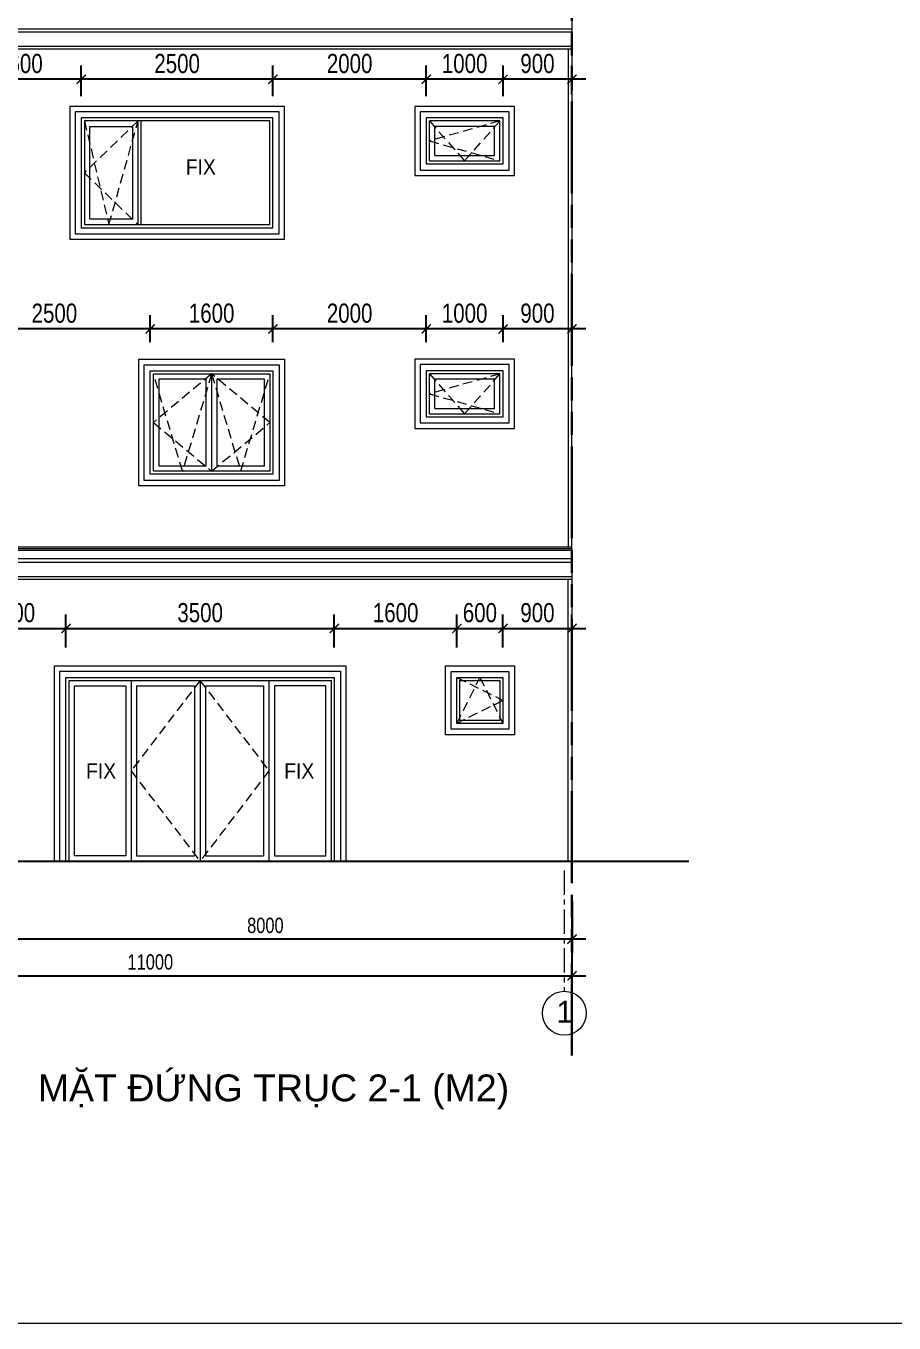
# Model space of a CAD drawing. Header units: millimetres. Extents: x -78046 to 260989, y -99288 to 158505.
# Drawn here: x 208968 to 220291, y -73107 to -56182 of the extents above; entities that cross this region are included whole.
import ezdxf
from ezdxf.enums import TextEntityAlignment as Align

# ---------------------------------------------------------------- set-up
doc = ezdxf.new("R2010")
doc.units = ezdxf.units.MM
doc.header["$LTSCALE"] = 100
doc.header["$PDMODE"] = 98
for name, pattern in [('ACAD_ISO09W100', [45, 24, -3, 6, -3, 6, -3]), ('CENTER', [50.8, 31.75, -6.35, 6.35, -6.35]), ('HIDDEN', [0.375, 0.25, -0.125])]:
    doc.linetypes.add(name, pattern=pattern)
doc.layers.get('Defpoints').update_dxf_attribs({"lineweight": 13})
for name, color, linetype, lineweight in [('-CENTER', 143, 'CENTER', 13), ('-DIM', 9, 'Continuous', 13), ('-DOOR', 137, 'Continuous', 9), ('-HATCH', 8, 'Continuous', 5), ('-HIDE', 3, 'HIDDEN', 13), ('-KH', 143, 'Continuous', 13), ('-LINE1', 7, 'Continuous', 18), ('-TEXT', 7, 'Continuous', 15), ('ranh gioi lo dat', 240, 'ACAD_ISO09W100', 30)]:
    doc.layers.add(name, color=color, linetype=linetype, lineweight=lineweight)
doc.styles.add('1', font='arial.ttf')
doc.styles.add('AVANH', font='VHAVAN_2.TTF', dxfattribs={"width": 0.8})
doc.styles.get("Standard").update_dxf_attribs({"font": 'arial.ttf'})
doc.styles.add('X-5M-DH-TUM1$0$AVANTH', font='arial.ttf', dxfattribs={"width": 0.9})
doc.dimstyles.new('C_100A3', dxfattribs={"dimscale": 100, "dimtxt": 2.5, "dimasz": 1.2, "dimexe": 1.8, "dimexo": 0, "dimgap": 0.75, "dimtad": 1, "dimdec": 0, "dimzin": 0, "dimdsep": 46, "dimtxsty": 'AVANH', "dimblk": 'ARCHTICK', "dimcen": 0, "dimdle": 1.8, "dimclrd": 256, "dimclre": 256, "dimclrt": 7, "dimadec": 0, "dimazin": 0, "dimtfac": 0.0001, "dimtdec": 0, "dimtix": 1, "dimtmove": 2, "dimatfit": 3, "dimldrblk": 'ARCHTICK', "dimfxl": 1.8, "dimtolj": 1, "dimtzin": 0, "dimarcsym": 0})

# ---------------------------------------------------------------- blocks, each defined once
blk = doc.blocks.new('_ARCHTICK')
at = {"const_width": 0.15}
blk.add_lwpolyline([(-0.5, -0.5), (0.5, 0.5)], dxfattribs=at)
blk = doc.blocks.new('*D211')
at = {"layer": 'Defpoints', "lineweight": -2, "transparency": 16777216}
for p, q in [((208089, -64293), (208089, -63863)), ((209490, -64293), (209490, -63863)), ((207909, -64043), (209670, -64043))]:
    blk.add_line(p, q, dxfattribs=at)
at = {"layer": 'Defpoints', "color": 0, "transparency": 16777216}
for p in [(209490, -64043), (208089, -64293), (209490, -64293)]:
    blk.add_point(p, dxfattribs=at)
at = {"layer": 'Defpoints', "lineweight": -2, "transparency": 16777216, "xscale": 120, "yscale": 120, "zscale": 120, "rotation": 180}
blk.add_blockref('_ARCHTICK', (208089, -64043), dxfattribs=at)
at = {"layer": 'Defpoints', "lineweight": -2, "transparency": 16777216, "xscale": 120, "yscale": 120, "zscale": 120}
blk.add_blockref('_ARCHTICK', (209490, -64043), dxfattribs=at)
at = {"layer": 'Defpoints', "color": 7, "transparency": 16777216, "insert": (208790, -63839), "char_height": 250, "attachment_point": 5, "style": 'AVANH'}
blk.add_mtext('\\A1;1400', dxfattribs=at)
blk = doc.blocks.new('*D212')
at = {"layer": 'Defpoints', "lineweight": -2, "transparency": 16777216}
for p, q in [((209490, -64293), (209490, -63863)), ((212990, -64293), (212990, -63863)), ((209310, -64043), (213170, -64043))]:
    blk.add_line(p, q, dxfattribs=at)
at = {"layer": 'Defpoints', "color": 0, "transparency": 16777216}
for p in [(212990, -64043), (209490, -64293), (212990, -64293)]:
    blk.add_point(p, dxfattribs=at)
at = {"layer": 'Defpoints', "lineweight": -2, "transparency": 16777216, "xscale": 120, "yscale": 120, "zscale": 120, "rotation": 180}
blk.add_blockref('_ARCHTICK', (209490, -64043), dxfattribs=at)
at = {"layer": 'Defpoints', "lineweight": -2, "transparency": 16777216, "xscale": 120, "yscale": 120, "zscale": 120}
blk.add_blockref('_ARCHTICK', (212990, -64043), dxfattribs=at)
at = {"layer": 'Defpoints', "color": 7, "transparency": 16777216, "insert": (211240, -63839), "char_height": 250, "attachment_point": 5, "style": 'AVANH'}
blk.add_mtext('\\A1;3500', dxfattribs=at)
blk = doc.blocks.new('*D213')
at = {"layer": 'Defpoints', "lineweight": -2, "transparency": 16777216}
for p, q in [((212990, -64293), (212990, -63863)), ((214589, -64293), (214589, -63863)), ((212810, -64043), (214769, -64043))]:
    blk.add_line(p, q, dxfattribs=at)
at = {"layer": 'Defpoints', "color": 0, "transparency": 16777216}
for p in [(214589, -64043), (212990, -64293), (214589, -64293)]:
    blk.add_point(p, dxfattribs=at)
at = {"layer": 'Defpoints', "lineweight": -2, "transparency": 16777216, "xscale": 120, "yscale": 120, "zscale": 120, "rotation": 180}
blk.add_blockref('_ARCHTICK', (212990, -64043), dxfattribs=at)
at = {"layer": 'Defpoints', "lineweight": -2, "transparency": 16777216, "xscale": 120, "yscale": 120, "zscale": 120}
blk.add_blockref('_ARCHTICK', (214589, -64043), dxfattribs=at)
at = {"layer": 'Defpoints', "color": 7, "transparency": 16777216, "insert": (213790, -63839), "char_height": 250, "attachment_point": 5, "style": 'AVANH'}
blk.add_mtext('\\A1;1600', dxfattribs=at)
blk = doc.blocks.new('*D214')
at = {"layer": 'Defpoints', "lineweight": -2, "transparency": 16777216}
for p, q in [((214589, -64293), (214589, -63863)), ((215190, -64293), (215190, -63863)), ((214409, -64043), (215370, -64043))]:
    blk.add_line(p, q, dxfattribs=at)
at = {"layer": 'Defpoints', "color": 0, "transparency": 16777216}
for p in [(215190, -64043), (214589, -64293), (215190, -64293)]:
    blk.add_point(p, dxfattribs=at)
at = {"layer": 'Defpoints', "lineweight": -2, "transparency": 16777216, "xscale": 120, "yscale": 120, "zscale": 120, "rotation": 180}
blk.add_blockref('_ARCHTICK', (214589, -64043), dxfattribs=at)
at = {"layer": 'Defpoints', "lineweight": -2, "transparency": 16777216, "xscale": 120, "yscale": 120, "zscale": 120}
blk.add_blockref('_ARCHTICK', (215190, -64043), dxfattribs=at)
at = {"layer": 'Defpoints', "color": 7, "transparency": 16777216, "insert": (214889, -63839), "char_height": 250, "attachment_point": 5, "style": 'AVANH'}
blk.add_mtext('\\A1;600', dxfattribs=at)
blk = doc.blocks.new('*D215')
at = {"layer": 'Defpoints', "lineweight": -2, "transparency": 16777216}
for p, q in [((215190, -64293), (215190, -63863)), ((216090, -64293), (216090, -63863)), ((215010, -64043), (216270, -64043))]:
    blk.add_line(p, q, dxfattribs=at)
at = {"layer": 'Defpoints', "color": 0, "transparency": 16777216}
for p in [(216090, -64043), (215190, -64293), (216090, -64293)]:
    blk.add_point(p, dxfattribs=at)
at = {"layer": 'Defpoints', "lineweight": -2, "transparency": 16777216, "xscale": 120, "yscale": 120, "zscale": 120, "rotation": 180}
blk.add_blockref('_ARCHTICK', (215190, -64043), dxfattribs=at)
at = {"layer": 'Defpoints', "lineweight": -2, "transparency": 16777216, "xscale": 120, "yscale": 120, "zscale": 120}
blk.add_blockref('_ARCHTICK', (216090, -64043), dxfattribs=at)
at = {"layer": 'Defpoints', "color": 7, "transparency": 16777216, "insert": (215640, -63839), "char_height": 250, "attachment_point": 5, "style": 'AVANH'}
blk.add_mtext('\\A1;900', dxfattribs=at)
blk = doc.blocks.new('*D216')
at = {"layer": 'Defpoints', "lineweight": -2, "transparency": 16777216}
for p, q in [((215191, -60309), (215191, -59956)), ((216090, -60309), (216090, -59956)), ((216270, -60136), (215011, -60136))]:
    blk.add_line(p, q, dxfattribs=at)
at = {"layer": 'Defpoints', "color": 0, "transparency": 16777216}
for p in [(215191, -60136), (215191, -60309), (216090, -60309)]:
    blk.add_point(p, dxfattribs=at)
at = {"layer": 'Defpoints', "lineweight": -2, "transparency": 16777216, "xscale": 120, "yscale": 120, "zscale": 120, "rotation": 180}
blk.add_blockref('_ARCHTICK', (215191, -60136), dxfattribs=at)
at = {"layer": 'Defpoints', "lineweight": -2, "transparency": 16777216, "xscale": 120, "yscale": 120, "zscale": 120}
blk.add_blockref('_ARCHTICK', (216090, -60136), dxfattribs=at)
at = {"layer": 'Defpoints', "color": 7, "transparency": 16777216, "insert": (215640, -59931), "char_height": 250, "attachment_point": 5, "style": 'AVANH'}
blk.add_mtext('\\A1;900', dxfattribs=at)
blk = doc.blocks.new('*D217')
at = {"layer": 'Defpoints', "lineweight": -2, "transparency": 16777216}
for p, q in [((214190, -60309), (214190, -59956)), ((215191, -60309), (215191, -59956)), ((215371, -60136), (214010, -60136))]:
    blk.add_line(p, q, dxfattribs=at)
at = {"layer": 'Defpoints', "color": 0, "transparency": 16777216}
for p in [(214190, -60136), (214190, -60309), (215191, -60309)]:
    blk.add_point(p, dxfattribs=at)
at = {"layer": 'Defpoints', "lineweight": -2, "transparency": 16777216, "xscale": 120, "yscale": 120, "zscale": 120, "rotation": 180}
blk.add_blockref('_ARCHTICK', (214190, -60136), dxfattribs=at)
at = {"layer": 'Defpoints', "lineweight": -2, "transparency": 16777216, "xscale": 120, "yscale": 120, "zscale": 120}
blk.add_blockref('_ARCHTICK', (215191, -60136), dxfattribs=at)
at = {"layer": 'Defpoints', "color": 7, "transparency": 16777216, "insert": (214690, -59931), "char_height": 250, "attachment_point": 5, "style": 'AVANH'}
blk.add_mtext('\\A1;1000', dxfattribs=at)
blk = doc.blocks.new('*D218')
at = {"layer": 'Defpoints', "lineweight": -2, "transparency": 16777216}
for p, q in [((212190, -60309), (212190, -59956)), ((214190, -60309), (214190, -59956)), ((214370, -60136), (212010, -60136))]:
    blk.add_line(p, q, dxfattribs=at)
at = {"layer": 'Defpoints', "color": 0, "transparency": 16777216}
for p in [(212190, -60136), (212190, -60309), (214190, -60309)]:
    blk.add_point(p, dxfattribs=at)
at = {"layer": 'Defpoints', "lineweight": -2, "transparency": 16777216, "xscale": 120, "yscale": 120, "zscale": 120, "rotation": 180}
blk.add_blockref('_ARCHTICK', (212190, -60136), dxfattribs=at)
at = {"layer": 'Defpoints', "lineweight": -2, "transparency": 16777216, "xscale": 120, "yscale": 120, "zscale": 120}
blk.add_blockref('_ARCHTICK', (214190, -60136), dxfattribs=at)
at = {"layer": 'Defpoints', "color": 7, "transparency": 16777216, "insert": (213190, -59931), "char_height": 250, "attachment_point": 5, "style": 'AVANH'}
blk.add_mtext('\\A1;2000', dxfattribs=at)
blk = doc.blocks.new('*D219')
at = {"layer": 'Defpoints', "lineweight": -2, "transparency": 16777216}
for p, q in [((210589, -60309), (210589, -59956)), ((212190, -60309), (212190, -59956)), ((212370, -60136), (210409, -60136))]:
    blk.add_line(p, q, dxfattribs=at)
at = {"layer": 'Defpoints', "color": 0, "transparency": 16777216}
for p in [(210589, -60136), (210589, -60309), (212190, -60309)]:
    blk.add_point(p, dxfattribs=at)
at = {"layer": 'Defpoints', "lineweight": -2, "transparency": 16777216, "xscale": 120, "yscale": 120, "zscale": 120, "rotation": 180}
blk.add_blockref('_ARCHTICK', (210589, -60136), dxfattribs=at)
at = {"layer": 'Defpoints', "lineweight": -2, "transparency": 16777216, "xscale": 120, "yscale": 120, "zscale": 120}
blk.add_blockref('_ARCHTICK', (212190, -60136), dxfattribs=at)
at = {"layer": 'Defpoints', "color": 7, "transparency": 16777216, "insert": (211390, -59931), "char_height": 250, "attachment_point": 5, "style": 'AVANH'}
blk.add_mtext('\\A1;1600', dxfattribs=at)
blk = doc.blocks.new('*D220')
at = {"layer": 'Defpoints', "lineweight": -2, "transparency": 16777216}
for p, q in [((208089, -60309), (208089, -59956)), ((210589, -60309), (210589, -59956)), ((210769, -60136), (207909, -60136))]:
    blk.add_line(p, q, dxfattribs=at)
at = {"layer": 'Defpoints', "color": 0, "transparency": 16777216}
for p in [(208089, -60136), (208089, -60309), (210589, -60309)]:
    blk.add_point(p, dxfattribs=at)
at = {"layer": 'Defpoints', "lineweight": -2, "transparency": 16777216, "xscale": 120, "yscale": 120, "zscale": 120, "rotation": 180}
blk.add_blockref('_ARCHTICK', (208089, -60136), dxfattribs=at)
at = {"layer": 'Defpoints', "lineweight": -2, "transparency": 16777216, "xscale": 120, "yscale": 120, "zscale": 120}
blk.add_blockref('_ARCHTICK', (210589, -60136), dxfattribs=at)
at = {"layer": 'Defpoints', "color": 7, "transparency": 16777216, "insert": (209339, -59931), "char_height": 250, "attachment_point": 5, "style": 'AVANH'}
blk.add_mtext('\\A1;2500', dxfattribs=at)
blk = doc.blocks.new('*D221')
at = {"layer": 'Defpoints', "lineweight": -2, "transparency": 16777216}
for p, q in [((215191, -57099), (215191, -56698)), ((216090, -57076), (216090, -56698)), ((216270, -56878), (215011, -56878))]:
    blk.add_line(p, q, dxfattribs=at)
at = {"layer": 'Defpoints', "color": 0, "transparency": 16777216}
for p in [(215191, -56878), (215191, -57099), (216090, -57076)]:
    blk.add_point(p, dxfattribs=at)
at = {"layer": 'Defpoints', "lineweight": -2, "transparency": 16777216, "xscale": 120, "yscale": 120, "zscale": 120, "rotation": 180}
blk.add_blockref('_ARCHTICK', (215191, -56878), dxfattribs=at)
at = {"layer": 'Defpoints', "lineweight": -2, "transparency": 16777216, "xscale": 120, "yscale": 120, "zscale": 120}
blk.add_blockref('_ARCHTICK', (216090, -56878), dxfattribs=at)
at = {"layer": 'Defpoints', "color": 7, "transparency": 16777216, "insert": (215640, -56673), "char_height": 250, "attachment_point": 5, "style": 'AVANH'}
blk.add_mtext('\\A1;900', dxfattribs=at)
blk = doc.blocks.new('*D222')
at = {"layer": 'Defpoints', "lineweight": -2, "transparency": 16777216}
for p, q in [((214190, -57099), (214190, -56698)), ((215191, -57099), (215191, -56698)), ((215371, -56878), (214010, -56878))]:
    blk.add_line(p, q, dxfattribs=at)
at = {"layer": 'Defpoints', "color": 0, "transparency": 16777216}
for p in [(214190, -56878), (214190, -57099), (215191, -57099)]:
    blk.add_point(p, dxfattribs=at)
at = {"layer": 'Defpoints', "lineweight": -2, "transparency": 16777216, "xscale": 120, "yscale": 120, "zscale": 120, "rotation": 180}
blk.add_blockref('_ARCHTICK', (214190, -56878), dxfattribs=at)
at = {"layer": 'Defpoints', "lineweight": -2, "transparency": 16777216, "xscale": 120, "yscale": 120, "zscale": 120}
blk.add_blockref('_ARCHTICK', (215191, -56878), dxfattribs=at)
at = {"layer": 'Defpoints', "color": 7, "transparency": 16777216, "insert": (214690, -56673), "char_height": 250, "attachment_point": 5, "style": 'AVANH'}
blk.add_mtext('\\A1;1000', dxfattribs=at)
blk = doc.blocks.new('*D223')
at = {"layer": 'Defpoints', "lineweight": -2, "transparency": 16777216}
for p, q in [((212190, -57099), (212190, -56698)), ((214190, -57099), (214190, -56698)), ((214370, -56878), (212010, -56878))]:
    blk.add_line(p, q, dxfattribs=at)
at = {"layer": 'Defpoints', "color": 0, "transparency": 16777216}
for p in [(212190, -56878), (212190, -57099), (214190, -57099)]:
    blk.add_point(p, dxfattribs=at)
at = {"layer": 'Defpoints', "lineweight": -2, "transparency": 16777216, "xscale": 120, "yscale": 120, "zscale": 120, "rotation": 180}
blk.add_blockref('_ARCHTICK', (212190, -56878), dxfattribs=at)
at = {"layer": 'Defpoints', "lineweight": -2, "transparency": 16777216, "xscale": 120, "yscale": 120, "zscale": 120}
blk.add_blockref('_ARCHTICK', (214190, -56878), dxfattribs=at)
at = {"layer": 'Defpoints', "color": 7, "transparency": 16777216, "insert": (213190, -56673), "char_height": 250, "attachment_point": 5, "style": 'AVANH'}
blk.add_mtext('\\A1;2000', dxfattribs=at)
blk = doc.blocks.new('*D224')
at = {"layer": 'Defpoints', "lineweight": -2, "transparency": 16777216}
for p, q in [((209689, -57099), (209689, -56698)), ((212190, -57099), (212190, -56698)), ((212370, -56878), (209509, -56878))]:
    blk.add_line(p, q, dxfattribs=at)
at = {"layer": 'Defpoints', "color": 0, "transparency": 16777216}
for p in [(209689, -56878), (209689, -57099), (212190, -57099)]:
    blk.add_point(p, dxfattribs=at)
at = {"layer": 'Defpoints', "lineweight": -2, "transparency": 16777216, "xscale": 120, "yscale": 120, "zscale": 120, "rotation": 180}
blk.add_blockref('_ARCHTICK', (209689, -56878), dxfattribs=at)
at = {"layer": 'Defpoints', "lineweight": -2, "transparency": 16777216, "xscale": 120, "yscale": 120, "zscale": 120}
blk.add_blockref('_ARCHTICK', (212190, -56878), dxfattribs=at)
at = {"layer": 'Defpoints', "color": 7, "transparency": 16777216, "insert": (210940, -56673), "char_height": 250, "attachment_point": 5, "style": 'AVANH'}
blk.add_mtext('\\A1;2500', dxfattribs=at)
blk = doc.blocks.new('*D225')
at = {"layer": 'Defpoints', "lineweight": -2, "transparency": 16777216}
for p, q in [((208089, -57094), (208089, -56698)), ((209689, -57099), (209689, -56698)), ((209869, -56878), (207909, -56878))]:
    blk.add_line(p, q, dxfattribs=at)
at = {"layer": 'Defpoints', "color": 0, "transparency": 16777216}
for p in [(208089, -56878), (208089, -57094), (209689, -57099)]:
    blk.add_point(p, dxfattribs=at)
at = {"layer": 'Defpoints', "lineweight": -2, "transparency": 16777216, "xscale": 120, "yscale": 120, "zscale": 120, "rotation": 180}
blk.add_blockref('_ARCHTICK', (208089, -56878), dxfattribs=at)
at = {"layer": 'Defpoints', "lineweight": -2, "transparency": 16777216, "xscale": 120, "yscale": 120, "zscale": 120}
blk.add_blockref('_ARCHTICK', (209689, -56878), dxfattribs=at)
at = {"layer": 'Defpoints', "color": 7, "transparency": 16777216, "insert": (208889, -56673), "char_height": 250, "attachment_point": 5, "style": 'AVANH'}
blk.add_mtext('\\A1;1600', dxfattribs=at)
blk = doc.blocks.new('*D367')
at = {"layer": '-DIM', "lineweight": -2, "transparency": 16777216}
for p, q in [((208091, -67611), (208091, -68278)), ((216091, -67611), (216091, -68278)), ((216271, -68098), (207911, -68098))]:
    blk.add_line(p, q, dxfattribs=at)
at = {"layer": 'Defpoints', "color": 0, "transparency": 16777216}
for p in [(208091, -67611), (216091, -67611), (208091, -68098)]:
    blk.add_point(p, dxfattribs=at)
at = {"layer": '-DIM', "lineweight": -2, "transparency": 16777216, "xscale": 120, "yscale": 120, "zscale": 120, "rotation": 180}
blk.add_blockref('_ARCHTICK', (208091, -68098), dxfattribs=at)
at = {"layer": '-DIM', "lineweight": -2, "transparency": 16777216, "xscale": 120, "yscale": 120, "zscale": 120}
blk.add_blockref('_ARCHTICK', (216091, -68098), dxfattribs=at)
at = {"layer": '-DIM', "color": 7, "transparency": 16777216, "insert": (212091, -67919), "char_height": 200, "attachment_point": 5, "style": 'AVANH'}
blk.add_mtext('\\A1;8000', dxfattribs=at)
blk = doc.blocks.new('*D369')
at = {"layer": '-DIM', "lineweight": -2, "transparency": 16777216}
for p, q in [((205090, -67678), (205090, -68755)), ((216090, -67678), (216090, -68755)), ((204910, -68575), (216270, -68575))]:
    blk.add_line(p, q, dxfattribs=at)
at = {"layer": 'Defpoints', "color": 0, "transparency": 16777216}
for p in [(205090, -67678), (216090, -67678), (216090, -68575)]:
    blk.add_point(p, dxfattribs=at)
at = {"layer": '-DIM', "lineweight": -2, "transparency": 16777216, "xscale": 120, "yscale": 120, "zscale": 120, "rotation": 180}
blk.add_blockref('_ARCHTICK', (205090, -68575), dxfattribs=at)
at = {"layer": '-DIM', "lineweight": -2, "transparency": 16777216, "xscale": 120, "yscale": 120, "zscale": 120}
blk.add_blockref('_ARCHTICK', (216090, -68575), dxfattribs=at)
at = {"layer": '-DIM', "color": 7, "transparency": 16777216, "insert": (210590, -68396), "char_height": 200, "attachment_point": 5, "style": 'AVANH'}
blk.add_mtext('\\A1;11000', dxfattribs=at)

msp = doc.modelspace()

# ---------------------------------------------------------------- linework, layer by layer
at = {"layer": '-CENTER', "ltscale": 0.1}
msp.add_line((215990.2, -67201.1), (215990.2, -68777.1), dxfattribs=at)
at = {"layer": '-DOOR', "lineweight": 9}
for p, q in [((210429.7, -58773.8), (210429.7, -57421.6)), ((210469.7, -58773.8), (210469.7, -57421.6)), ((215149.8, -57421.6), (214230.8, -57421.6)), ((214230.8, -57941.6), (214230.8, -57421.6)), ((215079.8, -57491.6), (214300.8, -57491.6)), ((214300.8, -57871.6), (214300.8, -57491.6)), ((215079.8, -57871.6), (215079.8, -57491.6)), ((215149.8, -57941.6), (215149.8, -57421.6)), ((214300.8, -57871.6), (215079.8, -57871.6)), ((214230.8, -57941.6), (215149.8, -57941.6)), ((211389.7, -60721.6), (211389.7, -61991.6)), ((215149.8, -60721.6), (214230.8, -60721.6)), ((214230.8, -61241.6), (214230.8, -60721.6)), ((215149.8, -61241.6), (215149.8, -60721.6)), ((215079.8, -60791.6), (214300.8, -60791.6)), ((214300.8, -61171.6), (214300.8, -60791.6)), ((215079.8, -61171.6), (215079.8, -60791.6)), ((214230.8, -61241.6), (215149.8, -61241.6)), ((214300.8, -61171.6), (215079.8, -61171.6)), ((210339.6, -64721.6), (210339.6, -67081.5)), ((210410.2, -64791.6), (210410.2, -67011.4)), ((211168.1, -64791.6), (211168.1, -67011.4)), ((211238.7, -64722.1), (211238.7, -67081.4)), ((211309.3, -64791.6), (211309.3, -67011.4)), ((212068, -64791.6), (212068, -67011.4)), ((210410.2, -67011.5), (211168, -67011.5)), ((211309.3, -67011.5), (212067.9, -67011.5))]:
    msp.add_line(p, q, dxfattribs=at)
for points in [[(212149.8, -57421.6), (209729.5, -57421.6), (209729.5, -58773.8), (212149.8, -58773.8)], [(210359.7, -58703.8), (209799.5, -58703.8), (209799.5, -57491.6), (210359.7, -57491.6)], [(210629.5, -60721.6), (212149.8, -60721.6), (212149.8, -61991.6), (210629.5, -61991.6)], [(211319.6, -60791.6), (210699.5, -60791.6), (210699.5, -61921.6), (211319.6, -61921.6)], [(212079.7, -60791.6), (211459.6, -60791.6), (211459.6, -61921.6), (212079.7, -61921.6)], [(210269.6, -64791.6), (210269.6, -67011.4), (209599.9, -67011.4), (209599.9, -64791.6)], [(212207.8, -64791.6), (212207.8, -67011.4), (212877.5, -67011.4), (212877.5, -64791.6)], [(214629.4, -64721.6), (215149.5, -64721.6), (215149.5, -65242.7), (214629.4, -65242.7)]]:
    msp.add_lwpolyline(points, close=True, dxfattribs=at)
for points in [[(209529.9, -67081.4), (209529.9, -64721.6), (212949.6, -64721.6), (212949.6, -67081.4)], [(210410.2, -64791.6), (211168.1, -64791.6)], [(211309.3, -64791.6), (212068, -64791.6)], [(212138.6, -67081.5), (212138.6, -64721.6)]]:
    msp.add_lwpolyline(points, dxfattribs=at)
at = {"layer": '-HATCH'}
for p, q in [((207890.6, -56219.1), (216090.5, -56219.1)), ((207946.2, -56256.6), (216090.5, -56256.6)), ((208057.2, -56444.1), (216090.5, -56444.1)), ((216040, -56481.6), (216040, -62981.6)), ((206951.2, -63001.6), (216090, -63001.6)), ((206951.2, -63021.6), (216090, -63021.6)), ((216090, -63181.6), (207051.2, -63181.6)), ((207149.5, -63131.6), (216090, -63131.6)), ((216090, -63371.5), (207057.5, -63371.5)), ((216040, -67081.5), (216040, -63401.6))]:
    msp.add_line(p, q, dxfattribs=at)
for points in [[(212269.7, -57301.6), (209609.5, -57301.6), (209609.5, -58893.8), (212269.7, -58893.8)], [(215270.5, -57301.1), (214110.2, -57301.1), (214110.2, -58062.2), (215270.5, -58062.2)], [(210509.5, -60601.6), (212269.7, -60601.6), (212269.7, -62111.7), (210509.5, -62111.7)], [(210509.5, -60601.6), (212269.7, -60601.6), (212269.7, -62111.7), (210509.5, -62111.7)], [(215270.5, -60601.1), (214110.2, -60601.1), (214110.2, -61362.2), (215270.5, -61362.2)], [(214514.4, -64606.6), (215264.5, -64606.6), (215264.5, -65357.7), (214514.4, -65357.7)]]:
    msp.add_lwpolyline(points, close=True, dxfattribs=at)
msp.add_lwpolyline([(209409.9, -67081.5), (209409.9, -64601.6), (213069.6, -64601.6), (213069.6, -67081.5)], dxfattribs=at)
at = {"layer": '-HIDE', "ltscale": 5}
for points in [[(210429.7, -57421.6), (209729.5, -58097.7), (210429.7, -58773.8)], [(209730.1, -57421.6), (210050.1, -58773.8), (210429.7, -57421.6)], [(215149.8, -57421.6), (214230.8, -57681.6), (215149.8, -57941.6)], [(214230.8, -57421.6), (214690.3, -57941.6), (215149.8, -57421.6)], [(211389.7, -60721.6), (211009.6, -61991.6), (210629.5, -60721.6)], [(211389.7, -60721.6), (211769.7, -61991.6), (212149.8, -60721.6)], [(215149.8, -60721.6), (214230.8, -60981.6), (215149.8, -61241.6)], [(214230.8, -60721.6), (214690.3, -61241.6), (215149.8, -60721.6)], [(211239.8, -64721.6), (210339.6, -65901.5), (211238.7, -67081.4)], [(211237.6, -64721.6), (212137.8, -65901.5), (211238.7, -67081.4)], [(214588.4, -64682.1), (215189.5, -64982.2), (214588.4, -65282.2)], [(214589.4, -65282.7), (214889.5, -64681.6), (215189.5, -65282.7)]]:
    msp.add_lwpolyline(points, dxfattribs=at)
msp.add_lwpolyline([(211389.7, -60721.6), (210629.5, -61356.6), (211389.7, -61991.1), (212149.8, -61356.6)], close=True, dxfattribs=at)
at = {"layer": '-KH'}
msp.add_circle((215990.2, -69063.4), 286.3, dxfattribs=at)
at = {"layer": '-LINE1', "color": 0, "lineweight": 20}
for p, q in [((216090, -62981.6), (216090.8, -52431.6)), ((208090.5, -56481.6), (216090.5, -56481.6)), ((216040, -62981.6), (208090.5, -62981.6)), ((216090, -62981.6), (216040, -62981.6)), ((216090, -63181.6), (216090, -62981.6)), ((216090, -63181.6), (216090, -67081.5)), ((207066.2, -63401.6), (216090, -63401.6)), ((216089.9, -67081.5), (208090.5, -67081.5))]:
    msp.add_line(p, q, dxfattribs=at)
at = {"layer": '-LINE1'}
msp.add_lwpolyline([(181189.3, -73106.9), (221089.3, -73106.9), (221089.3, -44891.9), (181189.3, -44891.9)], close=True, dxfattribs=at)
at = {"layer": '-LINE1', "color": 0, "lineweight": 20}
for points in [[(212339.7, -57231.6), (209539.5, -57231.6), (209539.5, -58963.8), (212339.7, -58963.8)], [(215340.5, -57231.1), (214040.2, -57231.1), (214040.2, -58132.2), (215340.5, -58132.2)], [(212189.7, -57381.6), (209689.5, -57381.6), (209689.5, -58813.8), (212189.7, -58813.8)], [(215190.5, -57381.1), (214190.2, -57381.1), (214190.2, -57982.2), (215190.5, -57982.2)], [(210439.5, -60531.6), (212339.7, -60531.6), (212339.7, -62181.7), (210439.5, -62181.7)], [(215340.5, -60531.1), (214040.2, -60531.1), (214040.2, -61432.2), (215340.5, -61432.2)], [(210589.5, -60681.6), (212189.7, -60681.6), (212189.7, -62031.7), (210589.5, -62031.7)], [(215190.5, -60681.1), (214190.2, -60681.1), (214190.2, -61282.2), (215190.5, -61282.2)], [(214439.4, -64531.6), (215339.5, -64531.6), (215339.5, -65432.7), (214439.4, -65432.7)], [(214589.4, -64681.6), (215189.5, -64681.6), (215189.5, -65282.7), (214589.4, -65282.7)]]:
    msp.add_lwpolyline(points, close=True, dxfattribs=at)
for points in [[(209339.9, -67081.5), (209339.9, -64531.6), (213139.6, -64531.6), (213139.6, -67081.5)], [(209489.9, -67081.5), (209489.9, -64681.6), (212989.6, -64681.6), (212989.6, -67081.5)], [(209489.9, -67081.5), (209489.9, -64681.6), (212989.6, -64681.6), (212989.6, -67081.5)]]:
    msp.add_lwpolyline(points, dxfattribs=at)
at = {"color": 2}
msp.add_line((206298.6, -67081.5), (217614.3, -67081.5), dxfattribs=at)
at = {"layer": 'ranh gioi lo dat', "ltscale": 0.5}
msp.add_line((216090, -69617.1), (216090, -48568.4), dxfattribs=at)

# ---------------------------------------------------------------- texts
at = {"layer": '-TEXT', "color": 2, "style": 'X-5M-DH-TUM1$0$AVANTH', "width": 0.9}
for p in [(211052.9, -58121.1), (209752.4, -66001.5), (212337.1, -66001.5)]:
    msp.add_text('FIX', height=200, dxfattribs=at).set_placement(p)
at = {"layer": '-TEXT', "color": 2, "style": '1'}
msp.add_text('1', height=286.3, dxfattribs=at).set_placement((215998.2, -69045.3), align=Align.MIDDLE_CENTER)
at = {"layer": '-TEXT', "color": 4}
msp.add_text('MẶT ĐỨNG TRỤC 2-1 (M2)', height=350, dxfattribs=at).set_placement((212197.4, -70213.3), align=Align.CENTER)

# ---------------------------------------------------------------- dimensions: what is measured, and where the dimension line sits
at = {"layer": '-DIM'}
for base, p1, p2, picture, middle in [((216090.2, -68574.8), (205090.5, -67677.9), (216090.2, -67677.9), '*D369', (210590.4, -68396.4)), ((208090.7, -68097.8), (216090.5, -67610.9), (208090.7, -67610.9), '*D367', (212090.6, -67919.4))]:
    dim = msp.add_linear_dim(base=base, p1=p1, p2=p2, angle=180, dimstyle='C_100A3', override={"dimtxt": 2}, dxfattribs=at)
    dim.commit()
    dim.dimension.update_dxf_attribs({"geometry": picture, "text_midpoint": middle})
at = {"layer": 'Defpoints', "color": 2}
for base, p1, p2, picture, middle in [((208089.5, -56877.6), (209689.5, -57099.2), (208089.5, -57093.8), '*D225', (208889.5, -56673.3)), ((209689.5, -56877.6), (212189.7, -57099.2), (209689.5, -57099.2), '*D224', (210939.6, -56673.3)), ((212189.7457, -56877.6361), (214190.203, -57099.2169), (212189.7457, -57099.2169), '*D223', (213189.9743, -56673.34)), ((214190.2, -56877.6), (215190.5, -57099.2), (214190.2, -57099.2), '*D222', (214690.4, -56673.3)), ((215190.5, -56877.6), (216090.4, -57075.6), (215190.5, -57099.2), '*D221', (215640.5, -56673.3)), ((208089.5, -60135.6), (210589.5, -60308.8), (208089.5, -60308.8), '*D220', (209339.5, -59931.3)), ((210589.5, -60135.6), (212189.7, -60308.8), (210589.5, -60308.8), '*D219', (211389.6, -59931.3)), ((212189.7465, -60135.6438), (214190.2091, -60308.7925), (212189.7465, -60308.7925), '*D218', (213189.9778, -59931.3477)), ((214190.2, -60135.6), (215190.5, -60308.8), (214190.2, -60308.8), '*D217', (214690.4, -59931.3)), ((215190.5, -60135.6), (216090.1, -60308.8), (215190.5, -60308.8), '*D216', (215640.3, -59931.3)), ((209489.9, -64043.1), (208089.5, -64293.1), (209489.9, -64293.1), '*D211', (208789.7, -63838.8)), ((212989.6, -64043.1), (209489.9, -64293.1), (212989.6, -64293.1), '*D212', (211239.7, -63838.8)), ((214589.4, -64043.1), (212989.6, -64293.1), (214589.4, -64293.1), '*D213', (213789.5, -63838.8)), ((215189.5, -64043.1), (214589.4, -64293.1), (215189.5, -64293.1), '*D214', (214889.5, -63838.8)), ((216089.9608, -64043.1403), (215189.5098, -64293.1484), (216089.9608, -64293.1484), '*D215', (215639.7353, -63838.8442))]:
    dim = msp.add_linear_dim(base=base, p1=p1, p2=p2, dimstyle='C_100A3', dxfattribs=at)
    dim.commit()
    dim.dimension.update_dxf_attribs({"geometry": picture, "text_midpoint": middle})

doc.saveas('drawing.dxf')
